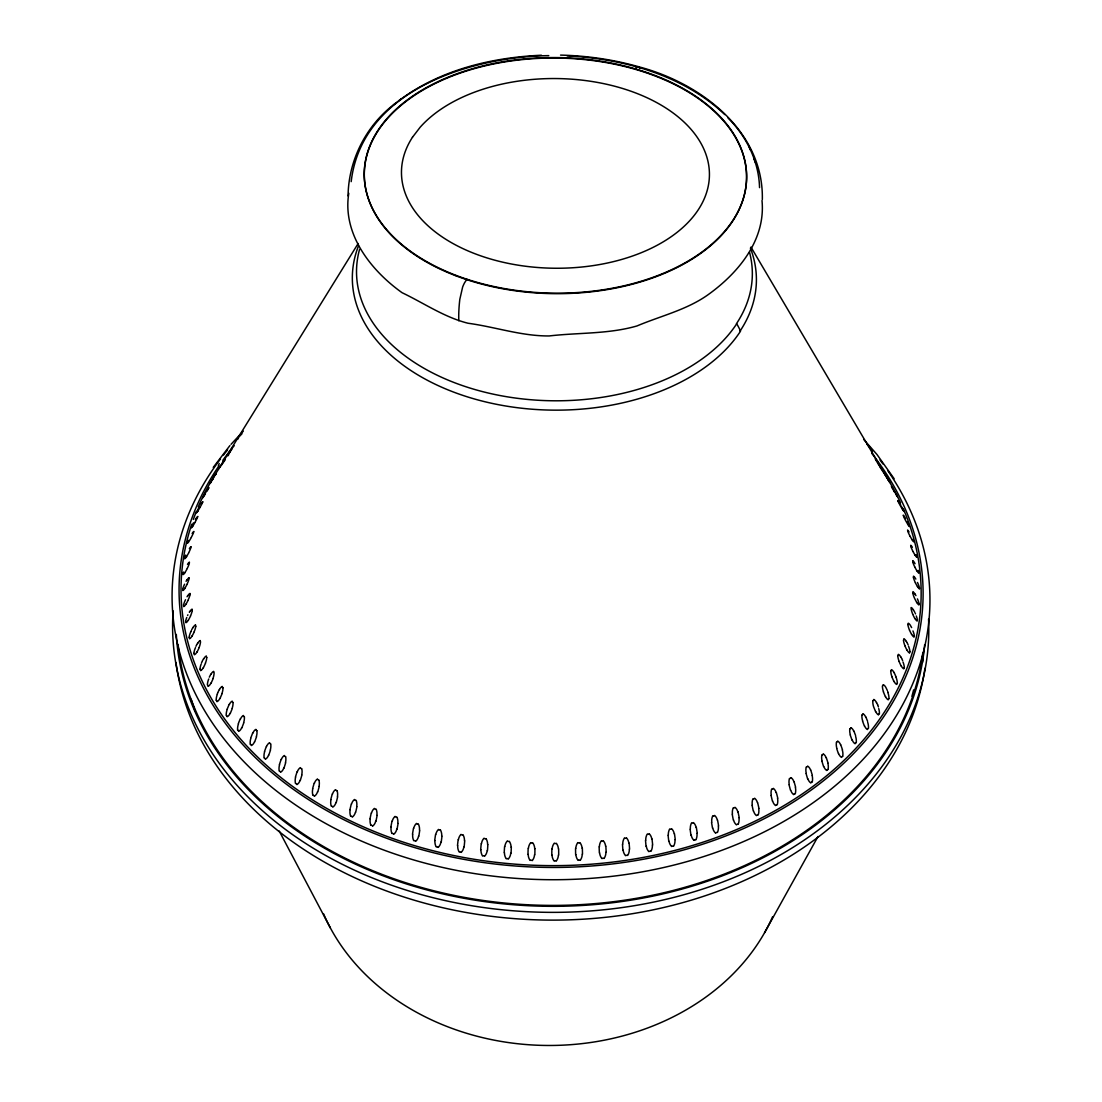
<?xml version="1.0" encoding="UTF-8"?>
<svg xmlns="http://www.w3.org/2000/svg" width="1102" height="1102" viewBox="0 0 1102 1102"><rect width="100%" height="100%" fill="white"/><g stroke="black" fill="none" stroke-linecap="round" stroke-linejoin="round"><path stroke-width="1.5" d="M195.729 626.267L195.522 625.302M419.724 830.357L418.843 836.184M913.627 541.468L913.434 540.641M412.465 834.283L413.443 828.346M193.718 531.88L193.497 532.748A10.951 1.736 -69.2 0 1 191.293 537.335M690.127 829.31L690.954 835.261M675.264 839.531L674.465 833.691M907.662 530.544L907.855 531.329M187.492 542.763L187.712 541.853M398.07 823.469L397.051 829.241M908.007 624.49L908.255 623.636M914.219 635.799L914.04 636.598M390.866 827.037L391.981 821.169M668.074 835.302L668.776 841.308M377.118 815.452L375.961 821.293M652.673 844.972L652.026 838.939M185.797 621.28L185.935 622.231M192.203 610.549L192.065 609.585M369.997 818.814L371.236 813M910.803 545.683L910.927 546.523M645.496 840.247L646.034 846.295M348.067 195.936C348.494 159.638 366.649 124.526 395.88 102.996M356.938 806.76L355.657 812.381M629.614 849.174L629.118 843.113M903.626 640.11L903.943 639.256M189.985 594.653L189.93 593.895M909.866 651.764L909.563 652.604M349.94 809.639L351.304 803.923M622.478 844.104L622.864 850.193M337.639 796.898L336.234 802.573M606.196 852.273L605.852 846.184M183.648 605.191L183.703 606.141M330.779 799.57L332.267 793.936M599.116 846.859L599.364 852.962M351.18 181.637C361.883 90.323 470.168 56.863 548.755 55.623M319.249 786.456L317.762 791.911M582.517 854.243L582.352 848.264M197.644 516.81L197.368 517.72A10.882 1.336 -66.9 0 1 195.095 522.141M312.596 788.674L314.18 783.136M897.937 655.58L898.323 654.74M191.472 527.417L191.748 526.536M904.177 667.592L903.86 668.391M575.547 848.485L575.63 854.601M916.781 556.992L916.657 556.152M348.783 193.318C342.143 234.037 370.878 270.445 402.078 292.705C423.898 303.105 444.382 317.321 468.033 323.244C495.184 326.895 521.645 336.193 549.223 335.945C578.44 332.529 608.552 334.195 636.997 325.944C660.883 315.861 687.083 309.814 708.366 294.51C738.464 272.855 765.835 239.878 762.005 200.523M301.907 775.092L300.295 780.464M558.7 855.069L558.659 848.939M182.78 589.157L182.78 590.093M295.446 777.006L297.141 771.565M551.854 848.967L551.785 855.097M918.751 572.654L918.682 571.869M285.638 762.873L283.93 768.273M534.842 854.739L534.966 848.623M919.495 588.482L919.481 587.752A11.075 2.714 75.7 0 0 917.484 582.476M528.161 848.32L527.941 854.436M279.398 764.609L281.175 759.278M189.31 563.342L189.379 562.599M890.939 670.87L891.408 670.044M511.08 853.141L511.328 847.163M913.503 576.608L913.489 577.476M897.166 683.24L896.78 684.025M270.5 750.118L268.681 755.407M264.494 751.564L266.367 746.343M183.194 573.219L183.111 574.142M504.578 846.529L504.193 852.631M487.483 850.524L487.883 844.573M256.532 736.756L254.645 741.935M250.829 737.803L252.744 732.816M481.202 843.622L480.665 849.697M243.776 722.857L241.82 727.926M202.699 502.154L202.355 502.98A10.813 0.95 -64.6 0 1 200.054 507.223M464.149 846.928L464.727 840.867M882.647 685.912L883.184 685.1M196.597 512.389L196.941 511.521M888.832 698.64L888.377 699.398M238.335 723.766L238.583 722.926M184.847 557.433L184.695 558.356M458.156 839.6L457.468 845.633M232.246 708.614L230.263 713.435M441.241 842.093L441.985 836.211M227.15 709.151L229.216 704.274M918.985 604.475L919.013 603.731M435.538 834.503L434.698 840.495M222.067 693.709L219.987 698.53M912.759 561.07L912.814 561.924M913.021 592.256L912.938 593.124M217.259 694.15L217.659 692.993M873.059 700.624L873.679 699.825M213.141 678.598L211.074 683.212M879.176 713.71L878.583 714.495M238.776 722.333L240.346 718.779M205.523 663.197L203.429 667.702M199.228 647.604L197.051 652.067M201.528 662.908L202.203 661.296M217.783 692.662L219.367 689.397M862.191 714.95L862.88 714.192M868.224 728.408L867.549 729.152M194.2 631.969L192.037 636.198M190.839 631.584L191.211 630.73M218.334 465.678L219.229 463.529M209.311 677.151L210.826 674.204M190.563 616.032L188.401 620.164M911.271 607.946L911.106 608.814A11.061 3.623 80.8 0 0 912.759 614.255M187.574 615.508L187.905 614.792M195.949 646.295L196.721 644.698M188.139 600.287L186.018 604.185M850.083 728.835L850.84 728.091M238.79 437.232L237.922 439.078M855.978 742.638L855.331 743.34M187.078 584.349L184.874 588.33M187.244 568.618L185.053 572.475M191.638 629.821L193.057 627.313M202.492 660.69L203.581 658.748M188.635 553.039L186.472 556.772M836.749 742.197L837.575 741.494M191.238 537.638L189.131 541.192A10.841 1.791 -69.4 0 1 187.34 543.203M842.493 756.344L841.68 757.046M227.797 455.677L228.679 454.162M194.999 522.486L192.891 525.985M204.035 495.335L202.796 497.773L205.468 493.834M764.568 932.705L818.001 836.501M218.664 469.053L224.34 459.961M207.204 490.858L208.898 487.58L205.495 492.801M204.393 494.702L205.289 493.159M197.024 644.147L197.657 643.1M199.917 507.609L197.85 511.011M917.139 620.564L917.263 619.765M215.248 475.114L216.116 473.571L214.353 476.284M199.682 506.383L199.49 506.727A10.951 1.019 -64.5 0 0 196.982 511.245M186.073 581.319L187.009 579.831M213.209 478.543L210.083 483.447L210.923 482.249M218.458 469.383L218.499 469.314A370.079 274.274 0.6 0 0 198.25 506.961M187.037 596.747L187.739 595.631M212.893 479.067L214.132 476.643M822.216 754.98L823.111 754.305M195.412 519.565L196.294 518.188M189.282 612.202L189.751 611.472M827.795 769.471L826.913 770.133M358.15 243.501L221.957 463.722M229.106 453.473L229.767 452.412M221.819 464.121L219.725 467.455M229.808 452.343L230.855 450.704M201.032 504.179L201.528 503.407M231.213 450.153L231.985 448.982M197.892 510.956L197.933 510.887A10.703 1.006 -64.8 0 1 196.404 512.816M184.929 588.248L184.984 588.179A11.048 3.03 -76.3 0 1 182.684 590.562M186.513 556.703L186.555 556.634A10.91 2.19 -71.7 0 1 184.557 558.81M185.095 572.406L185.15 572.337A10.979 2.603 -74 0 1 183.001 574.61M806.54 767.116L807.504 766.496M228.624 454.795L228.018 455.636M811.912 781.938L810.976 782.558M412.479 137.254L420.137 127.253A153.977 94.841 0.6 0 1 674.479 114.002A153.977 94.841 0.6 0 1 601.113 264.273A153.977 94.841 0.6 0 1 402.023 164.35A154.748 95.323 0.6 0 1 412.479 137.254M213.237 467.4L229.919 445.566M466.917 279.233L464.617 282.704A13.982 5.097 -72.3 0 0 462.633 287.043L459.81 299.372A87.829 31.076 -72.5 0 0 458.804 320.778M789.79 778.549L790.809 777.971M794.928 793.702L793.922 794.266M635.151 68.806L636.997 67.029A12.811 4.05 -74.1 0 1 638.554 66.74C699.687 82.678 763.727 130.243 762.336 199.462M771.992 789.225L773.067 788.688M776.869 804.68L775.946 805.204M231.062 444.299L243.335 431.13M753.231 799.074L754.36 798.592M757.832 814.819L756.854 815.301M733.56 808.055L734.745 807.628M737.748 824.172L736.839 824.503M713.09 816.1L714.316 815.728M717.058 832.368L715.859 832.74M399.172 100.461C439.808 69.963 491.299 57.456 541.385 55.238M393.455 104.897L401.514 98.643M691.877 823.194L693.144 822.877M695.5 839.683L694.26 839.999M670.03 829.269L671.325 829.007M673.281 845.964L672.013 846.212M647.645 834.297L648.954 834.09M650.497 851.171L649.202 851.364M624.806 838.25L626.143 838.112M627.245 855.29L625.936 855.414M601.623 841.101L602.973 841.033M603.648 858.279L602.326 858.348M578.206 842.837L579.569 842.837M579.804 860.125L578.467 860.125M554.664 843.457L556.028 843.526M555.821 860.814L554.485 860.745M531.109 842.947L532.473 843.071M531.825 860.345L530.489 860.221M507.636 841.308L508.986 841.501M507.912 858.72L506.576 858.541M484.37 838.553L485.707 838.801M484.191 855.965L482.883 855.703M461.421 834.682L462.73 835.013M460.788 852.066L459.63 851.832M438.872 829.751L440.166 830.137M437.797 847.052L436.544 846.68M416.845 823.759L418.099 824.213M415.344 840.978L414.118 840.537M395.425 816.761L396.637 817.257M393.497 833.842L392.312 833.36M374.721 808.772L375.892 809.336M372.366 825.715L371.222 825.164M354.803 799.859L355.918 800.465M560.56 55.1C586.898 55.761 613.194 59.48 638.554 66.74L639.739 68.062M352.048 816.623L350.959 816.031M567.172 55.885C623.718 58.819 682.744 74.812 724.799 114.58M335.752 790.065L336.826 790.726M332.625 806.636L331.578 805.989M317.651 779.445L318.671 780.147M314.166 795.796L313.257 795.231M300.584 768.039L301.521 768.783M296.617 784.128L295.804 783.426M284.578 755.931L285.459 756.702M280.294 771.758L279.536 771.014M269.701 743.161L270.513 743.974M265.127 758.699L264.439 757.942M256.008 729.799L256.752 730.654M251.146 745.062L250.526 744.263M243.528 715.928L244.203 716.796M238.418 730.874L237.867 730.047M232.302 701.588L232.894 702.484M227.053 716.259L226.516 715.515M222.342 686.849L222.866 687.772M216.887 701.203L216.378 700.307M213.678 671.793L214.132 672.73A11.612 5.689 89.2 0 1 213.017 678.377M207.975 685.761L207.631 685.045M206.322 656.475L206.694 657.426M200.523 670.154L200.165 669.231M200.261 640.965L200.55 641.915A11.475 4.78 -85.7 0 1 199.145 647.384M728.05 118.024C746.481 136.317 758.865 161.457 759.54 187.629M194.324 654.299L194.048 653.362M863.679 439.422L876.999 454.52L894.163 478.75M189.42 638.237L189.268 637.493M891.477 486.505L892.703 488.365M876.71 460.967C873.845 457.137 882.95 471.725 880.278 466.904M915.032 594.074L915.941 595.603M915.115 555.298L913.131 551.744M916.905 570.932L914.853 567.172M917.511 586.787L915.39 582.848M913.42 609.874L914.729 612.189M912.167 539.925L910.169 536.412M916.823 602.67L914.701 598.606A10.992 3.182 78.5 0 1 912.8 593.248M907.965 524.662L905.996 521.232A10.634 1.157 67 0 1 903.626 516.549M914.853 618.594L912.731 614.406M902.717 509.813L900.747 506.438A10.565 0.785 64.7 0 1 898.337 501.906M911.547 634.421L909.481 630.192M906.367 641.405L907.263 643.003M899.039 502.25L899.811 503.504M888.088 479.645L889.769 482.442M907.029 650.332L904.921 645.91M900.871 657.026L901.684 658.473M915.831 579.087L915.418 578.412A11.185 2.769 76.1 0 0 913.434 576.208M878.253 463.487L878.9 464.576M901.078 665.952L899.053 661.476M894.08 672.468L896.146 677.069M915.059 563.659L914.508 562.764A11.116 2.342 73.8 0 0 912.663 560.67M883.956 472.565L888.818 480.803M750.958 247.082L884.079 472.772M887.785 479.136L884.19 472.965M893.929 681.532L891.876 676.848M905.527 518.477L904.604 516.962A10.91 1.13 66.9 0 0 903.213 515.157M900.196 504.179L900.885 505.391M894.342 491.175L897.345 496.671L896.133 494.33M894.562 492.222L891.546 486.685M885.402 696.753L883.405 691.96M876.558 702.539L877.647 704.757M875.567 711.658L873.624 706.74A11.488 6.254 -84.1 0 1 872.784 700.679M865.855 717.044L867.605 721.287M864.395 726.066L862.549 721.121M853.898 731.108L855.62 735.571M279.233 831.046L330.366 927.925M852.053 740.2L850.234 735.048M840.702 744.663L842.507 749.856M911.629 627.589L910.596 625.757A11.419 4.105 83.2 0 0 908.241 623.222M838.388 753.616L836.707 748.575M826.293 757.653L828.015 762.956M907.497 643.485L908.144 644.904M823.552 766.524L821.94 761.262M810.741 769.995L812.367 775.409M901.973 659.065L902.648 660.621M915.197 613.167L915.514 613.883M807.573 778.783L806.085 773.549M898.295 501.699L897.992 500.942M794.06 781.649L795.603 787.159M790.492 790.313L789.087 784.858M776.345 792.531L777.778 798.151M772.419 801.182L771.069 795.506M887.33 690.458L885.967 687.648A11.709 5.923 -86.8 0 0 883.253 684.686M877.729 704.977L878.404 706.905M757.639 802.614L758.947 808.303M754.03 159.005L755.628 163.041M749.277 147.213L750.324 149.831M903.626 516.37L903.378 515.598M753.272 810.976L752.087 805.342M189.007 578.137L189.007 579.101A11.172 3.003 -76.2 0 1 187.078 584.101M738.009 811.802L739.208 817.588M733.326 820.108L732.224 814.282M887.661 691.34L888.005 692.387M717.554 820.081L718.614 825.935M712.512 828.181L711.534 822.423M696.34 827.395L697.263 833.319M903.86 511.232L903.544 510.446A10.717 0.716 64.1 0 0 901.546 506.658M909.302 526.205L909.054 525.392A10.786 1.088 66.5 0 0 907.387 521.976M190.935 547.074L190.798 548.011A11.034 2.149 -71.5 0 1 188.676 552.749M871.71 451.324L871.93 453.68M772.585 916.754A238.473 196.376 0.6 0 1 547.405 1045.467A238.473 196.376 0.6 0 1 323.52 913.723M922.856 652.494A373.757 280.79 0.6 0 1 547.68 905.376A373.757 280.79 0.6 0 1 178.097 644.518M903.323 508.904A370.079 274.274 0.6 0 1 564.183 865.525A370.079 274.274 0.6 0 1 191.707 524.221M193.346 519.428A370.079 274.274 0.6 0 1 196.349 511.535M221.323 465.32A370.079 274.274 0.6 0 1 225.249 459.782M880.484 467.909A370.079 274.274 0.6 0 1 900.554 502.787M359.555 249.396A197.892 127.887 0.6 0 0 498.338 395.205A197.892 127.887 0.6 0 0 736.715 323.768A67.043 47.207 34.2 0 1 740.544 331.151A202.01 130.945 0.6 0 1 490.197 402.974A202.01 130.945 0.6 0 1 358.522 245.829M749.539 252.275A197.892 127.612 0.4 0 1 736.453 323.699M750.407 248.102A202.01 130.477 0.2 0 1 740.089 331.027M887.895 470.829A378.936 281.547 0.6 0 1 544.305 879.644A378.936 281.547 0.6 0 1 220.483 458.914M223.486 455.016A378.936 281.547 0.6 0 1 227.632 449.878M239.699 436.172A378.936 281.547 0.6 0 1 241.999 433.747M867.109 444.368A378.936 281.547 0.6 0 1 872.632 450.773M879.988 459.975A378.936 281.547 0.6 0 1 883.019 464.011M872.508 454.341A372.049 275.762 0.6 0 1 562.268 867.37A372.049 275.762 0.6 0 1 218.967 465.843M222.811 460.36A372.049 275.762 0.6 0 1 234.203 445.69M928.545 619.076A378.124 284.412 0.6 0 1 547.529 912.332A378.124 284.412 0.6 0 1 173.138 610.866M924.661 644.684A374.721 281.533 0.6 0 1 546.179 906.271A374.721 281.533 0.6 0 1 176.32 634.435M903.971 511.48A10.855 0.785 64.3 0 1 902.538 509.358M897.786 500.501A10.827 0.744 64.5 0 1 898.998 502.14M909.426 526.494A10.924 1.157 66.6 0 1 907.883 524.345M191.748 526.315A11.02 1.405 -66.8 0 1 193.525 522.816M196.211 518.477A10.731 1.295 -66.6 0 1 197.795 516.439M192.933 525.888A10.772 1.391 -67.1 0 1 191.293 527.858M201.404 503.738A10.662 0.923 -64.3 0 1 202.878 501.727M207.355 684.81A11.764 5.813 89.3 0 1 208.746 678.97M210.937 674.424A11.447 5.593 89.5 0 1 213.636 671.352M210.923 683.116A11.488 5.689 89 0 1 208.099 686.298M199.93 669.121A11.695 5.358 -88.1 0 1 201.156 664.12M203.677 658.968A11.378 5.152 -87.9 0 1 206.294 656.034M206.818 657.481A11.543 5.234 -88.2 0 1 205.427 662.991M203.291 667.605A11.419 5.234 -88.4 0 1 200.55 670.636M193.842 653.238A11.612 4.89 -85.6 0 1 195.509 647.618M197.74 643.334A11.309 4.711 -85.4 0 1 200.261 640.524M196.982 651.874A11.351 4.794 -85.9 0 1 194.338 654.781M189.076 637.231A11.543 4.436 -83.2 0 1 190.88 631.708M193.112 627.561A11.24 4.256 -83 0 1 195.536 624.875M195.825 626.335A11.392 4.325 -83.3 0 1 194.172 631.625M191.996 636.006A11.268 4.339 -83.4 0 1 189.448 638.774M185.632 621.142A11.475 3.981 -80.8 0 1 186.761 617.492M189.792 611.72A11.158 3.816 -80.6 0 1 192.106 609.144M192.285 610.604A11.323 3.885 -80.9 0 1 190.522 615.784M188.318 620.068A11.199 3.898 -81 0 1 185.894 622.699M183.511 605.053A11.392 3.54 -78.4 0 1 185.535 599.763M187.753 595.879A11.089 3.375 -78.2 0 1 189.971 593.413M190.026 594.86A11.254 3.43 -78.5 0 1 188.153 599.929M185.963 604.089A11.13 3.458 -78.7 0 1 183.648 606.61M182.67 588.991A11.323 3.086 -76.1 0 1 184.613 584.184M187.009 580.079A11.02 2.948 -75.9 0 1 189.089 577.723M183.097 573.04A11.24 2.659 -73.7 0 1 183.469 572.048M187.492 564.389A10.951 2.521 -73.6 0 1 189.461 562.13M189.31 563.535A11.103 2.562 -73.9 0 1 187.257 568.356M184.778 557.254A11.172 2.232 -71.4 0 1 185.687 555.091M189.365 548.631A10.868 2.108 -71.2 0 1 191.059 546.675M187.671 541.661A11.103 1.805 -69.1 0 1 188.249 540.338M192.134 533.547A10.8 1.694 -68.9 0 1 193.856 531.439M331.192 806.03A12.301 9.491 60.2 0 1 330.999 799.694M332.515 794.087A11.97 9.202 60.6 0 1 335.49 789.666M337.116 790.685A12.163 9.339 60.4 0 1 337.391 796.774M335.986 802.449A12.039 9.284 60 0 1 332.9 807.063M312.803 795.121A12.26 9.147 64.3 0 1 312.789 788.798M314.414 783.288A11.929 8.857 64.6 0 1 317.417 779.018M318.946 780.12A12.122 8.995 64.4 0 1 319.043 786.194M317.528 791.773A11.998 8.94 64.1 0 1 314.414 796.223M295.446 783.426A12.205 8.788 68 0 1 295.625 777.13M297.361 771.731A11.874 8.513 68.4 0 1 300.364 767.612M301.796 768.783A12.067 8.637 68.2 0 1 301.7 774.816M300.088 780.312A11.943 8.582 67.8 0 1 296.961 784.596M279.192 771.001A12.15 8.403 71.6 0 1 279.564 764.747M281.382 759.457A11.819 8.127 71.9 0 1 284.371 755.49M285.707 756.716A12.012 8.251 71.7 0 1 285.432 762.722M283.724 768.108A11.888 8.21 71.4 0 1 280.611 772.24M264.094 757.914A12.094 8.003 74.9 0 1 264.645 751.702M266.56 746.522A11.764 7.742 75.2 0 1 269.535 742.72M270.748 743.988A11.943 7.852 75 0 1 270.307 749.952M268.502 755.242A11.819 7.824 74.7 0 1 265.417 759.209M250.209 744.222A12.039 7.59 78 0 1 250.815 738.409M252.923 733.009A11.709 7.328 78.3 0 1 255.857 729.359M256.973 730.681A11.888 7.439 78.1 0 1 256.353 736.577M254.479 741.756A11.764 7.411 77.8 0 1 251.408 745.558M237.564 729.992A11.97 7.149 81 0 1 238.459 723.918M240.511 718.986A11.654 6.915 81.3 0 1 243.404 715.473M244.41 716.837A11.819 7.011 81 0 1 243.611 722.678M241.669 727.747A11.695 6.998 80.8 0 1 238.652 731.384M226.185 715.308A11.902 6.722 83.9 0 1 227.26 709.302M229.368 704.495A11.585 6.474 84.1 0 1 232.205 701.134M233.087 702.525A11.75 6.571 83.9 0 1 232.136 708.297M230.125 713.256A11.626 6.557 83.7 0 1 227.164 716.741M216.116 700.225A11.833 6.268 86.6 0 1 217.356 694.301M219.491 689.618A11.516 6.047 86.8 0 1 222.273 686.408M223.031 687.827A11.681 6.13 86.6 0 1 221.929 693.502M219.877 698.351A11.557 6.13 86.4 0 1 216.97 701.685M578.082 860.373A12.508 11.13 -9.8 0 1 575.933 854.573M575.85 848.471A12.177 10.827 -8.9 0 1 577.779 842.617M579.914 842.617A12.411 11.034 -8.9 0 1 582.063 848.154M582.2 854.257A12.287 10.924 -9.8 0 1 580.231 860.345M554.099 860.979A12.508 11.172 -2 0 1 552.074 855.083M552.157 848.981A12.177 10.855 -1.2 0 1 554.251 843.209M556.372 843.319A12.411 11.061 -1.3 0 1 558.397 848.953M558.37 855.069A12.287 10.951 -2.1 0 1 556.248 861.061M530.09 860.428A12.521 11.158 5.7 0 1 528.23 854.436M528.464 848.333A12.177 10.855 6.6 0 1 530.696 842.672M532.817 842.892A12.411 11.048 6.5 0 1 534.69 848.623M534.511 854.725A12.287 10.937 5.6 0 1 532.238 860.621M506.176 858.733A12.508 11.116 13.4 0 1 504.482 852.659M504.868 846.57A12.177 10.8 14.2 0 1 507.237 841.019M509.344 841.336A12.411 10.992 14.1 0 1 511.052 847.149M510.736 853.237A12.274 10.896 13.3 0 1 508.311 859.023M482.469 855.882A12.508 11.034 20.8 0 1 480.954 849.725M481.505 843.677A12.163 10.717 21.5 0 1 483.985 838.236M486.065 838.663A12.397 10.91 21.4 0 1 487.607 844.545M487.139 850.62A12.26 10.813 20.6 0 1 484.591 856.268M459.093 851.901A12.494 10.924 27.8 0 1 457.743 845.689M458.446 839.669A12.15 10.607 28.5 0 1 461.035 834.366M463.074 834.875A12.37 10.786 28.3 0 1 464.452 840.826M463.846 846.859A12.246 10.689 27.6 0 1 461.173 852.397M436.13 846.818A12.466 10.758 34.3 0 1 434.973 840.551M435.827 834.572A12.136 10.455 35 0 1 438.513 829.407M440.497 830.026A12.356 10.621 34.8 0 1 441.709 836.019M440.938 842.011A12.218 10.538 34.2 0 1 438.169 847.41M413.705 840.647A12.453 10.565 40.4 0 1 412.727 834.352M413.732 828.428A12.108 10.262 41 0 1 416.501 823.401M418.429 824.103A12.329 10.428 40.8 0 1 419.463 830.15M418.553 836.101A12.191 10.345 40.2 0 1 415.702 841.336M391.913 833.456A12.425 10.345 46 0 1 391.114 827.12M392.257 821.265A12.081 10.042 46.5 0 1 395.108 816.389M396.968 817.174A12.287 10.194 46.3 0 1 397.808 823.249M396.775 829.131A12.163 10.125 45.8 0 1 393.841 834.228M370.837 825.246A12.384 10.083 51.1 0 1 370.231 818.896M371.512 813.124A12.053 9.78 51.6 0 1 374.418 808.386M376.209 809.267A12.26 9.946 51.4 0 1 376.856 815.356M375.699 821.169A12.122 9.863 50.9 0 1 372.696 826.114M350.56 816.086A12.342 9.808 55.9 0 1 350.16 809.736M351.566 804.047A12.012 9.505 56.3 0 1 354.513 799.473M356.221 800.424A12.218 9.656 56.1 0 1 356.69 806.512M355.409 812.257A12.094 9.587 55.7 0 1 352.351 817.037M775.574 805.562A12.232 9.243 -61.8 0 1 772.667 801.03M771.29 795.396A11.902 9.009 -61.3 0 1 771.593 789.17M773.301 788.343A12.177 9.202 -61.2 0 1 776.152 792.655M777.516 798.289A12.053 9.078 -61.7 0 1 777.241 804.722M756.468 815.645A12.287 9.574 -57.7 0 1 753.589 810.962M752.322 805.231A11.957 9.339 -57.1 0 1 752.818 799.005M754.608 798.247A12.232 9.519 -57 0 1 757.432 802.711M758.672 808.441A12.094 9.408 -57.6 0 1 758.217 814.874M736.425 824.833A12.329 9.877 -53.2 0 1 733.588 819.984M732.472 814.185A11.998 9.629 -52.6 0 1 733.147 807.959M735.006 807.298A12.274 9.822 -52.5 0 1 737.803 811.912M738.919 817.712A12.136 9.698 -53.1 0 1 738.257 824.144M715.556 833.071A12.37 10.152 -48.3 0 1 712.787 828.07M711.796 822.202A12.039 9.904 -47.7 0 1 712.663 815.99M714.592 815.411A12.301 10.097 -47.6 0 1 717.333 820.177M718.325 826.045A12.177 9.973 -48.2 0 1 717.457 832.465M693.943 840.316A12.411 10.4 -43.1 0 1 691.243 835.164M690.389 829.227A12.067 10.138 -42.4 0 1 691.45 823.056M693.433 822.574A12.329 10.345 -42.3 0 1 696.106 827.478M696.96 833.401A12.205 10.221 -43 0 1 695.913 839.807M671.683 846.529A12.439 10.621 -37.3 0 1 669.052 841.239M668.349 835.247A12.094 10.345 -36.6 0 1 669.603 829.117M671.628 828.718A12.356 10.552 -36.5 0 1 674.217 833.759M674.947 839.752A12.232 10.428 -37.2 0 1 673.694 846.102M648.858 851.653A12.466 10.8 -31.1 0 1 646.337 846.24M645.772 840.206A12.122 10.524 -30.3 0 1 647.205 834.118M649.285 833.828A12.384 10.717 -30.3 0 1 651.778 839.008M652.356 845.027A12.26 10.607 -31 0 1 650.924 851.336M625.578 855.689A12.48 10.951 -24.4 0 1 623.167 850.138M622.768 844.077A12.15 10.662 -23.6 0 1 624.366 838.057M626.473 837.864A12.397 10.868 -23.6 0 1 628.856 843.168M629.297 849.229A12.274 10.744 -24.4 0 1 627.672 855.469M601.954 858.61A12.494 11.061 -17.3 0 1 599.653 852.934M599.419 846.832A12.163 10.758 -16.4 0 1 601.196 840.895M603.317 840.798A12.411 10.965 -16.4 0 1 605.59 846.212M605.88 852.301A12.287 10.855 -17.3 0 1 604.075 858.486M913.737 541.771A10.992 1.557 68.9 0 1 912.084 539.581M910.087 536.233A10.703 1.543 69.3 0 1 907.828 531.481M907.511 530.09A10.979 1.515 69.2 0 1 909.054 531.99M912.952 539.429A10.855 1.474 68.8 0 1 913.448 540.559M916.878 557.309A11.061 1.97 71.2 0 1 915.101 555.05M913.062 551.537A10.772 1.942 71.6 0 1 910.872 546.675M910.679 545.283A11.048 1.928 71.5 0 1 912.36 547.295M916.217 554.885A10.924 1.873 71.1 0 1 916.685 556.069M918.82 573.054A11.144 2.383 73.5 0 1 916.919 570.698M914.839 567.048A10.841 2.342 73.9 0 1 912.731 562.075M918.2 570.326A10.992 2.287 73.4 0 1 918.737 571.773M919.536 588.95A11.213 2.81 75.8 0 1 917.511 586.498M915.404 582.71A10.924 2.755 76.2 0 1 913.393 577.613M918.972 604.943A11.295 3.237 78.1 0 1 916.836 602.395M912.966 591.843A11.268 3.21 78.4 0 1 915.018 594.185M917.401 598.882A11.144 3.141 78.1 0 1 919.096 603.634M917.139 620.977A11.364 3.678 80.5 0 1 914.894 618.332M911.23 607.533A11.337 3.65 80.8 0 1 913.406 609.998M916.272 615.963A11.213 3.582 80.4 0 1 917.374 619.668M913.999 637.011A11.433 4.133 82.9 0 1 911.657 634.242M909.522 630.041A11.13 4.05 83.2 0 1 907.841 624.614M912.966 630.936A11.295 4.036 82.8 0 1 914.357 635.702M909.549 652.976A11.516 4.587 85.3 0 1 907.098 650.084M904.976 645.744A11.213 4.491 85.6 0 1 903.433 640.207M903.943 638.843A11.488 4.56 85.6 0 1 906.326 641.543M908.53 646.309A11.364 4.477 85.2 0 1 910.018 651.668M903.778 668.818A11.585 5.042 87.7 0 1 901.229 665.787M899.122 661.31A11.282 4.945 88.1 0 1 897.717 655.676M898.35 654.326A11.557 5.014 88.1 0 1 900.83 657.164M903.006 662.04A11.433 4.931 87.7 0 1 904.356 667.509M896.67 684.452A11.667 5.496 -89.8 0 1 894.039 681.284M891.973 676.683A11.351 5.386 -89.4 0 1 890.705 670.953M891.449 669.63A11.626 5.469 -89.4 0 1 894.011 672.606M896.036 677.303A11.502 5.386 -89.8 0 1 897.372 683.171M888.24 699.825A11.736 5.951 -87.2 0 1 885.54 696.533M883.501 691.794A11.419 5.827 -86.8 0 1 882.385 685.981M887.868 692.607A11.585 5.827 -87.2 0 1 889.052 698.572M878.487 714.881A11.805 6.392 -84.5 0 1 875.718 711.437M873.762 699.426A11.778 6.378 -84.1 0 1 876.462 702.677M878.735 708.614A11.654 6.268 -84.5 0 1 879.424 713.655M867.439 729.538A11.874 6.846 -81.7 0 1 864.615 725.956M862.687 720.97A11.557 6.695 -81.3 0 1 861.902 714.991M862.99 713.779A11.833 6.819 -81.3 0 1 865.759 717.182M867.673 722.333A11.709 6.708 -81.7 0 1 868.486 728.353M855.111 743.754A11.943 7.273 -78.8 0 1 852.245 740.007M850.386 734.896A11.626 7.108 -78.4 0 1 849.766 728.863M850.978 727.692A11.902 7.259 -78.4 0 1 853.774 731.246M855.593 736.398A11.778 7.149 -78.8 0 1 856.268 742.596M841.529 757.418A12.012 7.7 -75.8 0 1 838.636 753.52M836.845 748.299A11.681 7.521 -75.4 0 1 836.404 742.211M837.727 741.095A11.97 7.673 -75.3 0 1 840.564 744.8M842.3 750.049A11.846 7.562 -75.7 0 1 842.796 756.33M826.734 770.505A12.067 8.113 -72.6 0 1 823.814 766.455M822.12 761.124A11.75 7.921 -72.2 0 1 821.858 754.98M823.29 753.933A12.026 8.086 -72.1 0 1 826.156 757.777M827.795 763.135A11.902 7.962 -72.6 0 1 828.112 769.471M810.783 782.93A12.122 8.499 -69.2 0 1 807.849 778.715M806.251 773.287A11.805 8.306 -68.8 0 1 806.182 767.102M807.697 766.124A12.081 8.472 -68.7 0 1 810.576 770.119M812.133 775.588A11.957 8.361 -69.2 0 1 812.257 781.952M793.716 794.638A12.191 8.885 -65.7 0 1 790.781 790.272M789.294 784.72A11.86 8.664 -65.2 0 1 789.404 778.522M791.016 777.613A12.136 8.844 -65.1 0 1 793.895 781.773M795.355 787.324A12.012 8.733 -65.6 0 1 795.286 793.729M924.936 668.267A376.526 284.151 0.6 0 1 549.003 920.101A376.526 284.151 0.6 0 1 175.962 662.467M913.627 689.852A369.404 278.93 0.6 0 1 911.933 696.244M195.082 710.721A369.404 278.93 0.6 0 1 191.156 699.26M923.435 652.288A373.261 281.878 0.6 0 1 922.567 662.357M875.443 459.024L875.842 459.892L875.47 459.066M455.291 275.555A191.156 117.818 0.6 0 0 746.509 180.356A191.156 117.818 0.6 0 0 464.493 71.63A191.156 117.818 0.6 0 0 455.291 275.555M456.724 275.638A191.197 117.804 0.6 0 0 746.591 178.855A191.197 117.804 0.6 0 0 462.992 71.658A191.197 117.804 0.6 0 0 456.724 275.638"/></g></svg>
